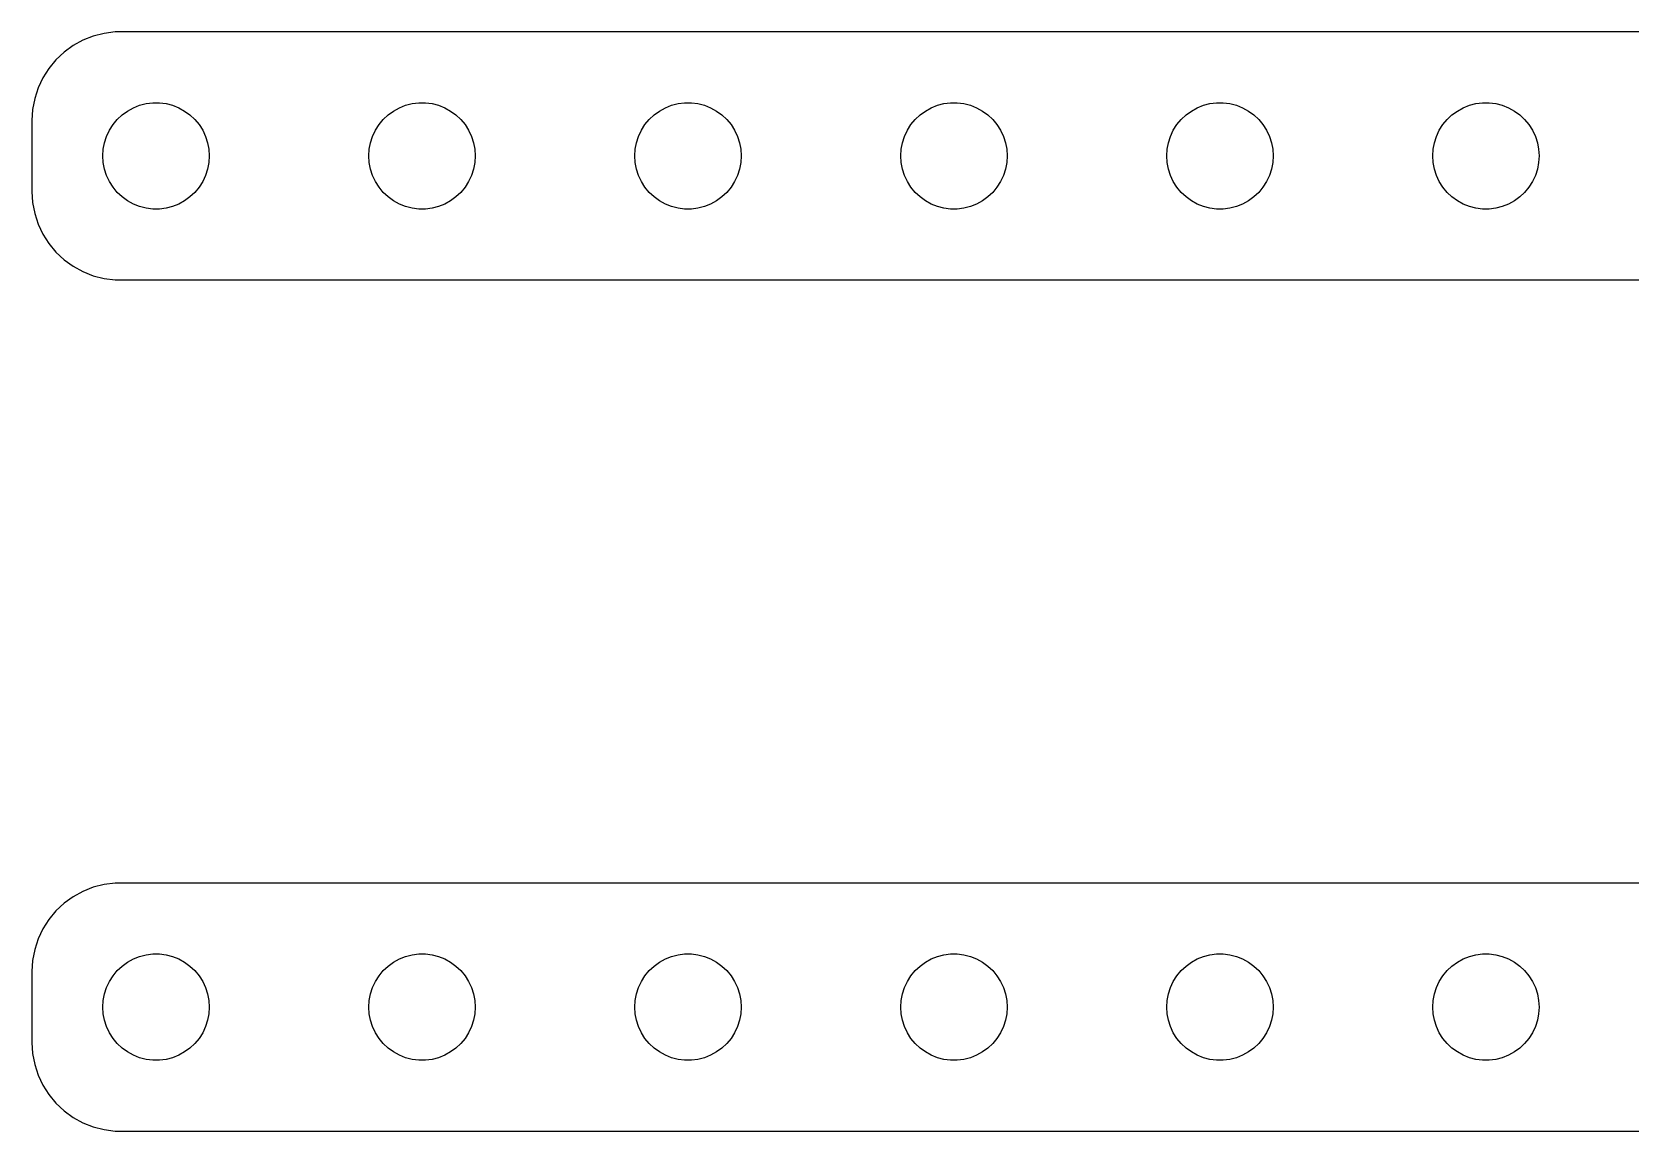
# Model space of a CAD drawing. Header units: metres. Extents: x -94 to 94, y 45 to 75.
# Drawn here: x -93.5 to -48.44, y 44.5 to 75.5 of the extents above; entities that cross this region are included whole.
import ezdxf

# ---------------------------------------------------------------- set-up
doc = ezdxf.new("R2010")
doc.units = ezdxf.units.M

msp = doc.modelspace()

# ---------------------------------------------------------------- linework, layer by layer
for p, q in [((-92.0644, 75.2621), (-92.3396, 75.1108)), ((-91.7725, 75.3776), (-92.0644, 75.2621)), ((-91.4684, 75.4557), (-91.7725, 75.3776)), ((-91.157, 75.4951), (-91.4684, 75.4557)), ((91.157, 75.4951), (-91.157, 75.4951)), ((-92.5936, 74.9263), (-92.8224, 74.7114)), ((-92.3396, 75.1108), (-92.5936, 74.9263)), ((-93.0225, 74.4695), (-93.1908, 74.2044)), ((-92.8224, 74.7114), (-93.0225, 74.4695)), ((-93.3244, 73.9203), (-93.4214, 73.6217)), ((-93.1908, 74.2044), (-93.3244, 73.9203)), ((-93.4214, 73.6217), (-93.4803, 73.3133)), ((-90.4635, 73.4266), (-90.2811, 73.4734)), ((-90.2811, 73.4734), (-90.0942, 73.497)), ((-90.0942, 73.497), (-89.9058, 73.497)), ((-89.9058, 73.497), (-89.7189, 73.4734)), ((-89.7189, 73.4734), (-89.5365, 73.4266)), ((-82.9635, 73.4266), (-82.7811, 73.4734)), ((-82.7811, 73.4734), (-82.5942, 73.497)), ((-82.5942, 73.497), (-82.4058, 73.497)), ((-82.4058, 73.497), (-82.2189, 73.4734)), ((-82.2189, 73.4734), (-82.0365, 73.4266)), ((-75.4635, 73.4266), (-75.2811, 73.4734)), ((-75.2811, 73.4734), (-75.0942, 73.497)), ((-75.0942, 73.497), (-74.9058, 73.497)), ((-74.9058, 73.497), (-74.7189, 73.4734)), ((-74.7189, 73.4734), (-74.5365, 73.4266)), ((-67.9635, 73.4266), (-67.7811, 73.4734)), ((-67.7811, 73.4734), (-67.5942, 73.497)), ((-67.5942, 73.497), (-67.4058, 73.497)), ((-67.4058, 73.497), (-67.2189, 73.4734)), ((-67.2189, 73.4734), (-67.0365, 73.4266)), ((-60.4635, 73.4266), (-60.2811, 73.4734)), ((-60.2811, 73.4734), (-60.0942, 73.497)), ((-60.0942, 73.497), (-59.9058, 73.497)), ((-59.9058, 73.497), (-59.7189, 73.4734)), ((-59.7189, 73.4734), (-59.5365, 73.4266)), ((-52.9635, 73.4266), (-52.7811, 73.4734)), ((-52.7811, 73.4734), (-52.5942, 73.497)), ((-52.5942, 73.497), (-52.4058, 73.497)), ((-52.4058, 73.497), (-52.2189, 73.4734)), ((-52.2189, 73.4734), (-52.0365, 73.4266)), ((-93.4803, 73.3133), (-93.5, 73)), ((-91.2135, 72.8817), (-91.0934, 73.0268)), ((-91.0934, 73.0268), (-90.9561, 73.1558)), ((-90.9561, 73.1558), (-90.8037, 73.2665)), ((-90.8037, 73.2665), (-90.6387, 73.3572)), ((-90.6387, 73.3572), (-90.4635, 73.4266)), ((-89.5365, 73.4266), (-89.3613, 73.3572)), ((-89.3613, 73.3572), (-89.1963, 73.2665)), ((-89.1963, 73.2665), (-89.0439, 73.1558)), ((-89.0439, 73.1558), (-88.9065, 73.0268)), ((-88.9065, 73.0268), (-88.7865, 72.8817)), ((-83.7135, 72.8817), (-83.5934, 73.0268)), ((-83.5934, 73.0268), (-83.4561, 73.1558)), ((-83.4561, 73.1558), (-83.3037, 73.2665)), ((-83.3037, 73.2665), (-83.1387, 73.3572)), ((-83.1387, 73.3572), (-82.9635, 73.4266)), ((-82.0365, 73.4266), (-81.8613, 73.3572)), ((-81.8613, 73.3572), (-81.6963, 73.2665)), ((-81.6963, 73.2665), (-81.5439, 73.1558)), ((-81.5439, 73.1558), (-81.4065, 73.0268)), ((-81.4065, 73.0268), (-81.2865, 72.8817)), ((-76.2135, 72.8817), (-76.0934, 73.0268)), ((-76.0934, 73.0268), (-75.9561, 73.1558)), ((-75.9561, 73.1558), (-75.8037, 73.2665)), ((-75.8037, 73.2665), (-75.6387, 73.3572)), ((-75.6387, 73.3572), (-75.4635, 73.4266)), ((-74.5365, 73.4266), (-74.3613, 73.3572)), ((-74.3613, 73.3572), (-74.1963, 73.2665)), ((-74.1963, 73.2665), (-74.0439, 73.1558)), ((-74.0439, 73.1558), (-73.9065, 73.0268)), ((-73.9065, 73.0268), (-73.7865, 72.8817)), ((-68.7135, 72.8817), (-68.5934, 73.0268)), ((-68.5934, 73.0268), (-68.4561, 73.1558)), ((-68.4561, 73.1558), (-68.3037, 73.2665)), ((-68.3037, 73.2665), (-68.1387, 73.3572)), ((-68.1387, 73.3572), (-67.9635, 73.4266)), ((-67.0365, 73.4266), (-66.8613, 73.3572)), ((-66.8613, 73.3572), (-66.6963, 73.2665)), ((-66.6963, 73.2665), (-66.5439, 73.1558)), ((-66.5439, 73.1558), (-66.4065, 73.0268)), ((-66.4065, 73.0268), (-66.2865, 72.8817)), ((-61.2135, 72.8817), (-61.0934, 73.0268)), ((-61.0934, 73.0268), (-60.9561, 73.1558)), ((-60.9561, 73.1558), (-60.8037, 73.2665)), ((-60.8037, 73.2665), (-60.6387, 73.3572)), ((-60.6387, 73.3572), (-60.4635, 73.4266)), ((-59.5365, 73.4266), (-59.3613, 73.3572)), ((-59.3613, 73.3572), (-59.1963, 73.2665)), ((-59.1963, 73.2665), (-59.0439, 73.1558)), ((-59.0439, 73.1558), (-58.9065, 73.0268)), ((-58.9065, 73.0268), (-58.7865, 72.8817)), ((-53.7135, 72.8817), (-53.5934, 73.0268)), ((-53.5934, 73.0268), (-53.4561, 73.1558)), ((-53.4561, 73.1558), (-53.3037, 73.2665)), ((-53.3037, 73.2665), (-53.1387, 73.3572)), ((-53.1387, 73.3572), (-52.9635, 73.4266)), ((-52.0365, 73.4266), (-51.8613, 73.3572)), ((-51.8613, 73.3572), (-51.6963, 73.2665)), ((-51.6963, 73.2665), (-51.5439, 73.1558)), ((-51.5439, 73.1558), (-51.4065, 73.0268)), ((-51.4065, 73.0268), (-51.2865, 72.8817)), ((-93.5, 73), (-93.5, 71)), ((-91.3947, 72.5522), (-91.3145, 72.7226)), ((-91.3145, 72.7226), (-91.2135, 72.8817)), ((-88.7865, 72.8817), (-88.6855, 72.7226)), ((-88.6855, 72.7226), (-88.6053, 72.5522)), ((-83.8947, 72.5522), (-83.8145, 72.7226)), ((-83.8145, 72.7226), (-83.7135, 72.8817)), ((-81.2865, 72.8817), (-81.1855, 72.7226)), ((-81.1855, 72.7226), (-81.1053, 72.5522)), ((-76.3947, 72.5522), (-76.3145, 72.7226)), ((-76.3145, 72.7226), (-76.2135, 72.8817)), ((-73.7865, 72.8817), (-73.6855, 72.7226)), ((-73.6855, 72.7226), (-73.6053, 72.5522)), ((-68.8947, 72.5522), (-68.8145, 72.7226)), ((-68.8145, 72.7226), (-68.7135, 72.8817)), ((-66.2865, 72.8817), (-66.1855, 72.7226)), ((-66.1855, 72.7226), (-66.1053, 72.5522)), ((-61.3947, 72.5522), (-61.3145, 72.7226)), ((-61.3145, 72.7226), (-61.2135, 72.8817)), ((-58.7865, 72.8817), (-58.6855, 72.7226)), ((-58.6855, 72.7226), (-58.6053, 72.5522)), ((-53.8947, 72.5522), (-53.8145, 72.7226)), ((-53.8145, 72.7226), (-53.7135, 72.8817)), ((-51.2865, 72.8817), (-51.1855, 72.7226)), ((-51.1855, 72.7226), (-51.1053, 72.5522)), ((-91.5, 72), (-91.4882, 72.188)), ((-91.4882, 72.188), (-91.4529, 72.373)), ((-91.4529, 72.373), (-91.3947, 72.5522)), ((-88.6053, 72.5522), (-88.5471, 72.373)), ((-88.5471, 72.373), (-88.5118, 72.188)), ((-88.5118, 72.188), (-88.5, 72)), ((-84, 72), (-83.9882, 72.188)), ((-83.9882, 72.188), (-83.9529, 72.373)), ((-83.9529, 72.373), (-83.8947, 72.5522)), ((-81.1053, 72.5522), (-81.0471, 72.373)), ((-81.0471, 72.373), (-81.0118, 72.188)), ((-81.0118, 72.188), (-81, 72)), ((-76.5, 72), (-76.4882, 72.188)), ((-76.4882, 72.188), (-76.4529, 72.373)), ((-76.4529, 72.373), (-76.3947, 72.5522)), ((-73.6053, 72.5522), (-73.5471, 72.373)), ((-73.5471, 72.373), (-73.5118, 72.188)), ((-73.5118, 72.188), (-73.5, 72)), ((-69, 72), (-68.9882, 72.188)), ((-68.9882, 72.188), (-68.9529, 72.373)), ((-68.9529, 72.373), (-68.8947, 72.5522)), ((-66.1053, 72.5522), (-66.0471, 72.373)), ((-66.0471, 72.373), (-66.0118, 72.188)), ((-66.0118, 72.188), (-66, 72)), ((-61.5, 72), (-61.4882, 72.188)), ((-61.4882, 72.188), (-61.4529, 72.373)), ((-61.4529, 72.373), (-61.3947, 72.5522)), ((-58.6053, 72.5522), (-58.5471, 72.373)), ((-58.5471, 72.373), (-58.5118, 72.188)), ((-58.5118, 72.188), (-58.5, 72)), ((-54, 72), (-53.9882, 72.188)), ((-53.9882, 72.188), (-53.9529, 72.373)), ((-53.9529, 72.373), (-53.8947, 72.5522)), ((-51.1053, 72.5522), (-51.0471, 72.373)), ((-51.0471, 72.373), (-51.0118, 72.188)), ((-51.0118, 72.188), (-51, 72)), ((-91.4882, 71.812), (-91.5, 72)), ((-91.4529, 71.627), (-91.4882, 71.812)), ((-88.5118, 71.812), (-88.5471, 71.627)), ((-88.5, 72), (-88.5118, 71.812)), ((-83.9882, 71.812), (-84, 72)), ((-83.9529, 71.627), (-83.9882, 71.812)), ((-81.0118, 71.812), (-81.0471, 71.627)), ((-81, 72), (-81.0118, 71.812)), ((-76.4882, 71.812), (-76.5, 72)), ((-76.4529, 71.627), (-76.4882, 71.812)), ((-73.5118, 71.812), (-73.5471, 71.627)), ((-73.5, 72), (-73.5118, 71.812)), ((-68.9882, 71.812), (-69, 72)), ((-68.9529, 71.627), (-68.9882, 71.812)), ((-66.0118, 71.812), (-66.0471, 71.627)), ((-66, 72), (-66.0118, 71.812)), ((-61.4882, 71.812), (-61.5, 72)), ((-61.4529, 71.627), (-61.4882, 71.812)), ((-58.5118, 71.812), (-58.5471, 71.627)), ((-58.5, 72), (-58.5118, 71.812)), ((-53.9882, 71.812), (-54, 72)), ((-53.9529, 71.627), (-53.9882, 71.812)), ((-51.0118, 71.812), (-51.0471, 71.627)), ((-51, 72), (-51.0118, 71.812)), ((-91.3947, 71.4478), (-91.4529, 71.627)), ((-91.3145, 71.2774), (-91.3947, 71.4478)), ((-91.2135, 71.1183), (-91.3145, 71.2774)), ((-88.6855, 71.2774), (-88.7865, 71.1183)), ((-88.6053, 71.4478), (-88.6855, 71.2774)), ((-88.5471, 71.627), (-88.6053, 71.4478)), ((-83.8947, 71.4478), (-83.9529, 71.627)), ((-83.8145, 71.2774), (-83.8947, 71.4478)), ((-83.7135, 71.1183), (-83.8145, 71.2774)), ((-81.1855, 71.2774), (-81.2865, 71.1183)), ((-81.1053, 71.4478), (-81.1855, 71.2774)), ((-81.0471, 71.627), (-81.1053, 71.4478)), ((-76.3947, 71.4478), (-76.4529, 71.627)), ((-76.3145, 71.2774), (-76.3947, 71.4478)), ((-76.2135, 71.1183), (-76.3145, 71.2774)), ((-73.6855, 71.2774), (-73.7865, 71.1183)), ((-73.6053, 71.4478), (-73.6855, 71.2774)), ((-73.5471, 71.627), (-73.6053, 71.4478)), ((-68.8947, 71.4478), (-68.9529, 71.627)), ((-68.8145, 71.2774), (-68.8947, 71.4478)), ((-68.7135, 71.1183), (-68.8145, 71.2774)), ((-66.1855, 71.2774), (-66.2865, 71.1183)), ((-66.1053, 71.4478), (-66.1855, 71.2774)), ((-66.0471, 71.627), (-66.1053, 71.4478)), ((-61.3947, 71.4478), (-61.4529, 71.627)), ((-61.3145, 71.2774), (-61.3947, 71.4478)), ((-61.2135, 71.1183), (-61.3145, 71.2774)), ((-58.6855, 71.2774), (-58.7865, 71.1183)), ((-58.6053, 71.4478), (-58.6855, 71.2774)), ((-58.5471, 71.627), (-58.6053, 71.4478)), ((-53.8947, 71.4478), (-53.9529, 71.627)), ((-53.8145, 71.2774), (-53.8947, 71.4478)), ((-53.7135, 71.1183), (-53.8145, 71.2774)), ((-51.1855, 71.2774), (-51.2865, 71.1183)), ((-51.1053, 71.4478), (-51.1855, 71.2774)), ((-51.0471, 71.627), (-51.1053, 71.4478)), ((-93.5, 71), (-93.4803, 70.6867)), ((-91.0934, 70.9732), (-91.2135, 71.1183)), ((-90.9561, 70.8442), (-91.0934, 70.9732)), ((-90.8037, 70.7335), (-90.9561, 70.8442)), ((-89.0439, 70.8442), (-89.1963, 70.7335)), ((-88.9065, 70.9732), (-89.0439, 70.8442)), ((-88.7865, 71.1183), (-88.9065, 70.9732)), ((-83.5934, 70.9732), (-83.7135, 71.1183)), ((-83.4561, 70.8442), (-83.5934, 70.9732)), ((-83.3037, 70.7335), (-83.4561, 70.8442)), ((-81.5439, 70.8442), (-81.6963, 70.7335)), ((-81.4065, 70.9732), (-81.5439, 70.8442)), ((-81.2865, 71.1183), (-81.4065, 70.9732)), ((-76.0934, 70.9732), (-76.2135, 71.1183)), ((-75.9561, 70.8442), (-76.0934, 70.9732)), ((-75.8037, 70.7335), (-75.9561, 70.8442)), ((-74.0439, 70.8442), (-74.1963, 70.7335)), ((-73.9065, 70.9732), (-74.0439, 70.8442)), ((-73.7865, 71.1183), (-73.9065, 70.9732)), ((-68.5934, 70.9732), (-68.7135, 71.1183)), ((-68.4561, 70.8442), (-68.5934, 70.9732)), ((-68.3037, 70.7335), (-68.4561, 70.8442)), ((-66.5439, 70.8442), (-66.6963, 70.7335)), ((-66.4065, 70.9732), (-66.5439, 70.8442)), ((-66.2865, 71.1183), (-66.4065, 70.9732)), ((-61.0934, 70.9732), (-61.2135, 71.1183)), ((-60.9561, 70.8442), (-61.0934, 70.9732)), ((-60.8037, 70.7335), (-60.9561, 70.8442)), ((-59.0439, 70.8442), (-59.1963, 70.7335)), ((-58.9065, 70.9732), (-59.0439, 70.8442)), ((-58.7865, 71.1183), (-58.9065, 70.9732)), ((-53.5934, 70.9732), (-53.7135, 71.1183)), ((-53.4561, 70.8442), (-53.5934, 70.9732)), ((-53.3037, 70.7335), (-53.4561, 70.8442)), ((-51.5439, 70.8442), (-51.6963, 70.7335)), ((-51.4065, 70.9732), (-51.5439, 70.8442)), ((-51.2865, 71.1183), (-51.4065, 70.9732)), ((-93.4803, 70.6867), (-93.4214, 70.3783)), ((-93.4214, 70.3783), (-93.3244, 70.0797)), ((-90.6387, 70.6428), (-90.8037, 70.7335)), ((-90.4635, 70.5734), (-90.6387, 70.6428)), ((-90.2811, 70.5266), (-90.4635, 70.5734)), ((-90.0942, 70.503), (-90.2811, 70.5266)), ((-89.9058, 70.503), (-90.0942, 70.503)), ((-89.7189, 70.5266), (-89.9058, 70.503)), ((-89.5365, 70.5734), (-89.7189, 70.5266)), ((-89.3613, 70.6428), (-89.5365, 70.5734)), ((-89.1963, 70.7335), (-89.3613, 70.6428)), ((-83.1387, 70.6428), (-83.3037, 70.7335)), ((-82.9635, 70.5734), (-83.1387, 70.6428)), ((-82.7811, 70.5266), (-82.9635, 70.5734)), ((-82.5942, 70.503), (-82.7811, 70.5266)), ((-82.4058, 70.503), (-82.5942, 70.503)), ((-82.2189, 70.5266), (-82.4058, 70.503)), ((-82.0365, 70.5734), (-82.2189, 70.5266)), ((-81.8613, 70.6428), (-82.0365, 70.5734)), ((-81.6963, 70.7335), (-81.8613, 70.6428)), ((-75.6387, 70.6428), (-75.8037, 70.7335)), ((-75.4635, 70.5734), (-75.6387, 70.6428)), ((-75.2811, 70.5266), (-75.4635, 70.5734)), ((-75.0942, 70.503), (-75.2811, 70.5266)), ((-74.9058, 70.503), (-75.0942, 70.503)), ((-74.7189, 70.5266), (-74.9058, 70.503)), ((-74.5365, 70.5734), (-74.7189, 70.5266)), ((-74.3613, 70.6428), (-74.5365, 70.5734)), ((-74.1963, 70.7335), (-74.3613, 70.6428)), ((-68.1387, 70.6428), (-68.3037, 70.7335)), ((-67.9635, 70.5734), (-68.1387, 70.6428)), ((-67.7811, 70.5266), (-67.9635, 70.5734)), ((-67.5942, 70.503), (-67.7811, 70.5266)), ((-67.4058, 70.503), (-67.5942, 70.503)), ((-67.2189, 70.5266), (-67.4058, 70.503)), ((-67.0365, 70.5734), (-67.2189, 70.5266)), ((-66.8613, 70.6428), (-67.0365, 70.5734)), ((-66.6963, 70.7335), (-66.8613, 70.6428)), ((-60.6387, 70.6428), (-60.8037, 70.7335)), ((-60.4635, 70.5734), (-60.6387, 70.6428)), ((-60.2811, 70.5266), (-60.4635, 70.5734)), ((-60.0942, 70.503), (-60.2811, 70.5266)), ((-59.9058, 70.503), (-60.0942, 70.503)), ((-59.7189, 70.5266), (-59.9058, 70.503)), ((-59.5365, 70.5734), (-59.7189, 70.5266)), ((-59.3613, 70.6428), (-59.5365, 70.5734)), ((-59.1963, 70.7335), (-59.3613, 70.6428)), ((-53.1387, 70.6428), (-53.3037, 70.7335)), ((-52.9635, 70.5734), (-53.1387, 70.6428)), ((-52.7811, 70.5266), (-52.9635, 70.5734)), ((-52.5942, 70.503), (-52.7811, 70.5266)), ((-52.4058, 70.503), (-52.5942, 70.503)), ((-52.2189, 70.5266), (-52.4058, 70.503)), ((-52.0365, 70.5734), (-52.2189, 70.5266)), ((-51.8613, 70.6428), (-52.0365, 70.5734)), ((-51.6963, 70.7335), (-51.8613, 70.6428)), ((-93.3244, 70.0797), (-93.1908, 69.7956)), ((-93.1908, 69.7956), (-93.0225, 69.5305)), ((-93.0225, 69.5305), (-92.8224, 69.2886)), ((-92.8224, 69.2886), (-92.5936, 69.0737)), ((-92.5936, 69.0737), (-92.3396, 68.8892)), ((-92.3396, 68.8892), (-92.0644, 68.7379)), ((-92.0644, 68.7379), (-91.7725, 68.6224)), ((-91.7725, 68.6224), (-91.4684, 68.5443)), ((-91.4684, 68.5443), (-91.157, 68.5049)), ((-91.157, 68.5049), (91.157, 68.5049)), ((-91.7725, 51.3776), (-92.0644, 51.2621)), ((-91.4684, 51.4557), (-91.7725, 51.3776)), ((-91.157, 51.4951), (-91.4684, 51.4557)), ((91.157, 51.4951), (-91.157, 51.4951)), ((-92.5936, 50.9263), (-92.8224, 50.7114)), ((-92.3396, 51.1108), (-92.5936, 50.9263)), ((-92.0644, 51.2621), (-92.3396, 51.1108)), ((-92.8224, 50.7114), (-93.0225, 50.4695)), ((-93.1908, 50.2044), (-93.3244, 49.9203)), ((-93.0225, 50.4695), (-93.1908, 50.2044)), ((-93.4214, 49.6217), (-93.4803, 49.3133)), ((-93.3244, 49.9203), (-93.4214, 49.6217)), ((-93.4803, 49.3133), (-93.5, 49)), ((-91.0934, 49.0268), (-90.9561, 49.1558)), ((-90.9561, 49.1558), (-90.8037, 49.2665)), ((-90.8037, 49.2665), (-90.6387, 49.3572)), ((-90.6387, 49.3572), (-90.4635, 49.4266)), ((-90.4635, 49.4266), (-90.2811, 49.4734)), ((-90.2811, 49.4734), (-90.0942, 49.497)), ((-90.0942, 49.497), (-89.9058, 49.497)), ((-89.9058, 49.497), (-89.7189, 49.4734)), ((-89.7189, 49.4734), (-89.5365, 49.4266)), ((-89.5365, 49.4266), (-89.3613, 49.3572)), ((-89.3613, 49.3572), (-89.1963, 49.2665)), ((-89.1963, 49.2665), (-89.0439, 49.1558)), ((-89.0439, 49.1558), (-88.9065, 49.0268)), ((-83.5934, 49.0268), (-83.4561, 49.1558)), ((-83.4561, 49.1558), (-83.3037, 49.2665)), ((-83.3037, 49.2665), (-83.1387, 49.3572)), ((-83.1387, 49.3572), (-82.9635, 49.4266)), ((-82.9635, 49.4266), (-82.7811, 49.4734)), ((-82.7811, 49.4734), (-82.5942, 49.497)), ((-82.5942, 49.497), (-82.4058, 49.497)), ((-82.4058, 49.497), (-82.2189, 49.4734)), ((-82.2189, 49.4734), (-82.0365, 49.4266)), ((-82.0365, 49.4266), (-81.8613, 49.3572)), ((-81.8613, 49.3572), (-81.6963, 49.2665)), ((-81.6963, 49.2665), (-81.5439, 49.1558)), ((-81.5439, 49.1558), (-81.4065, 49.0268)), ((-76.0934, 49.0268), (-75.9561, 49.1558)), ((-75.9561, 49.1558), (-75.8037, 49.2665)), ((-75.8037, 49.2665), (-75.6387, 49.3572)), ((-75.6387, 49.3572), (-75.4635, 49.4266)), ((-75.4635, 49.4266), (-75.2811, 49.4734)), ((-75.2811, 49.4734), (-75.0942, 49.497)), ((-75.0942, 49.497), (-74.9058, 49.497)), ((-74.9058, 49.497), (-74.7189, 49.4734)), ((-74.7189, 49.4734), (-74.5365, 49.4266)), ((-74.5365, 49.4266), (-74.3613, 49.3572)), ((-74.3613, 49.3572), (-74.1963, 49.2665)), ((-74.1963, 49.2665), (-74.0439, 49.1558)), ((-74.0439, 49.1558), (-73.9065, 49.0268)), ((-68.5934, 49.0268), (-68.4561, 49.1558)), ((-68.4561, 49.1558), (-68.3037, 49.2665)), ((-68.3037, 49.2665), (-68.1387, 49.3572)), ((-68.1387, 49.3572), (-67.9635, 49.4266)), ((-67.9635, 49.4266), (-67.7811, 49.4734)), ((-67.7811, 49.4734), (-67.5942, 49.497)), ((-67.5942, 49.497), (-67.4058, 49.497)), ((-67.4058, 49.497), (-67.2189, 49.4734)), ((-67.2189, 49.4734), (-67.0365, 49.4266)), ((-67.0365, 49.4266), (-66.8613, 49.3572)), ((-66.8613, 49.3572), (-66.6963, 49.2665)), ((-66.6963, 49.2665), (-66.5439, 49.1558)), ((-66.5439, 49.1558), (-66.4065, 49.0268)), ((-61.0934, 49.0268), (-60.9561, 49.1558)), ((-60.9561, 49.1558), (-60.8037, 49.2665)), ((-60.8037, 49.2665), (-60.6387, 49.3572)), ((-60.6387, 49.3572), (-60.4635, 49.4266)), ((-60.4635, 49.4266), (-60.2811, 49.4734)), ((-60.2811, 49.4734), (-60.0942, 49.497)), ((-60.0942, 49.497), (-59.9058, 49.497)), ((-59.9058, 49.497), (-59.7189, 49.4734)), ((-59.7189, 49.4734), (-59.5365, 49.4266)), ((-59.5365, 49.4266), (-59.3613, 49.3572)), ((-59.3613, 49.3572), (-59.1963, 49.2665)), ((-59.1963, 49.2665), (-59.0439, 49.1558)), ((-59.0439, 49.1558), (-58.9065, 49.0268)), ((-53.5934, 49.0268), (-53.4561, 49.1558)), ((-53.4561, 49.1558), (-53.3037, 49.2665)), ((-53.3037, 49.2665), (-53.1387, 49.3572)), ((-53.1387, 49.3572), (-52.9635, 49.4266)), ((-52.9635, 49.4266), (-52.7811, 49.4734)), ((-52.7811, 49.4734), (-52.5942, 49.497)), ((-52.5942, 49.497), (-52.4058, 49.497)), ((-52.4058, 49.497), (-52.2189, 49.4734)), ((-52.2189, 49.4734), (-52.0365, 49.4266)), ((-52.0365, 49.4266), (-51.8613, 49.3572)), ((-51.8613, 49.3572), (-51.6963, 49.2665)), ((-51.6963, 49.2665), (-51.5439, 49.1558)), ((-51.5439, 49.1558), (-51.4065, 49.0268)), ((-93.5, 49), (-93.5, 47)), ((-91.3947, 48.5522), (-91.3145, 48.7226)), ((-91.3145, 48.7226), (-91.2135, 48.8817)), ((-91.2135, 48.8817), (-91.0934, 49.0268)), ((-88.9065, 49.0268), (-88.7865, 48.8817)), ((-88.7865, 48.8817), (-88.6855, 48.7226)), ((-88.6855, 48.7226), (-88.6053, 48.5522)), ((-83.8947, 48.5522), (-83.8145, 48.7226)), ((-83.8145, 48.7226), (-83.7135, 48.8817)), ((-83.7135, 48.8817), (-83.5934, 49.0268)), ((-81.4065, 49.0268), (-81.2865, 48.8817)), ((-81.2865, 48.8817), (-81.1855, 48.7226)), ((-81.1855, 48.7226), (-81.1053, 48.5522)), ((-76.3947, 48.5522), (-76.3145, 48.7226)), ((-76.3145, 48.7226), (-76.2135, 48.8817)), ((-76.2135, 48.8817), (-76.0934, 49.0268)), ((-73.9065, 49.0268), (-73.7865, 48.8817)), ((-73.7865, 48.8817), (-73.6855, 48.7226)), ((-73.6855, 48.7226), (-73.6053, 48.5522)), ((-68.8947, 48.5522), (-68.8145, 48.7226)), ((-68.8145, 48.7226), (-68.7135, 48.8817)), ((-68.7135, 48.8817), (-68.5934, 49.0268)), ((-66.4065, 49.0268), (-66.2865, 48.8817)), ((-66.2865, 48.8817), (-66.1855, 48.7226)), ((-66.1855, 48.7226), (-66.1053, 48.5522)), ((-61.3947, 48.5522), (-61.3145, 48.7226)), ((-61.3145, 48.7226), (-61.2135, 48.8817)), ((-61.2135, 48.8817), (-61.0934, 49.0268)), ((-58.9065, 49.0268), (-58.7865, 48.8817)), ((-58.7865, 48.8817), (-58.6855, 48.7226)), ((-58.6855, 48.7226), (-58.6053, 48.5522)), ((-53.8947, 48.5522), (-53.8145, 48.7226)), ((-53.8145, 48.7226), (-53.7135, 48.8817)), ((-53.7135, 48.8817), (-53.5934, 49.0268)), ((-51.4065, 49.0268), (-51.2865, 48.8817)), ((-51.2865, 48.8817), (-51.1855, 48.7226)), ((-51.1855, 48.7226), (-51.1053, 48.5522)), ((-91.4882, 48.188), (-91.4529, 48.373)), ((-91.4529, 48.373), (-91.3947, 48.5522)), ((-88.6053, 48.5522), (-88.5471, 48.373)), ((-88.5471, 48.373), (-88.5118, 48.188)), ((-83.9882, 48.188), (-83.9529, 48.373)), ((-83.9529, 48.373), (-83.8947, 48.5522)), ((-81.1053, 48.5522), (-81.0471, 48.373)), ((-81.0471, 48.373), (-81.0118, 48.188)), ((-76.4882, 48.188), (-76.4529, 48.373)), ((-76.4529, 48.373), (-76.3947, 48.5522)), ((-73.6053, 48.5522), (-73.5471, 48.373)), ((-73.5471, 48.373), (-73.5118, 48.188)), ((-68.9882, 48.188), (-68.9529, 48.373)), ((-68.9529, 48.373), (-68.8947, 48.5522)), ((-66.1053, 48.5522), (-66.0471, 48.373)), ((-66.0471, 48.373), (-66.0118, 48.188)), ((-61.4882, 48.188), (-61.4529, 48.373)), ((-61.4529, 48.373), (-61.3947, 48.5522)), ((-58.6053, 48.5522), (-58.5471, 48.373)), ((-58.5471, 48.373), (-58.5118, 48.188)), ((-53.9882, 48.188), (-53.9529, 48.373)), ((-53.9529, 48.373), (-53.8947, 48.5522)), ((-51.1053, 48.5522), (-51.0471, 48.373)), ((-51.0471, 48.373), (-51.0118, 48.188)), ((-91.5, 48), (-91.4882, 48.188)), ((-91.4882, 47.812), (-91.5, 48)), ((-91.4529, 47.627), (-91.4882, 47.812)), ((-88.5118, 47.812), (-88.5471, 47.627)), ((-88.5118, 48.188), (-88.5, 48)), ((-88.5, 48), (-88.5118, 47.812)), ((-84, 48), (-83.9882, 48.188)), ((-83.9882, 47.812), (-84, 48)), ((-83.9529, 47.627), (-83.9882, 47.812)), ((-81.0118, 47.812), (-81.0471, 47.627)), ((-81.0118, 48.188), (-81, 48)), ((-81, 48), (-81.0118, 47.812)), ((-76.5, 48), (-76.4882, 48.188)), ((-76.4882, 47.812), (-76.5, 48)), ((-76.4529, 47.627), (-76.4882, 47.812)), ((-73.5118, 47.812), (-73.5471, 47.627)), ((-73.5118, 48.188), (-73.5, 48)), ((-73.5, 48), (-73.5118, 47.812)), ((-69, 48), (-68.9882, 48.188)), ((-68.9882, 47.812), (-69, 48)), ((-68.9529, 47.627), (-68.9882, 47.812)), ((-66.0118, 47.812), (-66.0471, 47.627)), ((-66.0118, 48.188), (-66, 48)), ((-66, 48), (-66.0118, 47.812)), ((-61.5, 48), (-61.4882, 48.188)), ((-61.4882, 47.812), (-61.5, 48)), ((-61.4529, 47.627), (-61.4882, 47.812)), ((-58.5118, 47.812), (-58.5471, 47.627)), ((-58.5118, 48.188), (-58.5, 48)), ((-58.5, 48), (-58.5118, 47.812)), ((-54, 48), (-53.9882, 48.188)), ((-53.9882, 47.812), (-54, 48)), ((-53.9529, 47.627), (-53.9882, 47.812)), ((-51.0118, 47.812), (-51.0471, 47.627)), ((-51.0118, 48.188), (-51, 48)), ((-51, 48), (-51.0118, 47.812)), ((-91.3947, 47.4478), (-91.4529, 47.627)), ((-91.3145, 47.2774), (-91.3947, 47.4478)), ((-88.6053, 47.4478), (-88.6855, 47.2774)), ((-88.5471, 47.627), (-88.6053, 47.4478)), ((-83.8947, 47.4478), (-83.9529, 47.627)), ((-83.8145, 47.2774), (-83.8947, 47.4478)), ((-81.1053, 47.4478), (-81.1855, 47.2774)), ((-81.0471, 47.627), (-81.1053, 47.4478)), ((-76.3947, 47.4478), (-76.4529, 47.627)), ((-76.3145, 47.2774), (-76.3947, 47.4478)), ((-73.6053, 47.4478), (-73.6855, 47.2774)), ((-73.5471, 47.627), (-73.6053, 47.4478)), ((-68.8947, 47.4478), (-68.9529, 47.627)), ((-68.8145, 47.2774), (-68.8947, 47.4478)), ((-66.1053, 47.4478), (-66.1855, 47.2774)), ((-66.0471, 47.627), (-66.1053, 47.4478)), ((-61.3947, 47.4478), (-61.4529, 47.627)), ((-61.3145, 47.2774), (-61.3947, 47.4478)), ((-58.6053, 47.4478), (-58.6855, 47.2774)), ((-58.5471, 47.627), (-58.6053, 47.4478)), ((-53.8947, 47.4478), (-53.9529, 47.627)), ((-53.8145, 47.2774), (-53.8947, 47.4478)), ((-51.1053, 47.4478), (-51.1855, 47.2774)), ((-51.0471, 47.627), (-51.1053, 47.4478)), ((-93.5, 47), (-93.4803, 46.6867)), ((-91.2135, 47.1183), (-91.3145, 47.2774)), ((-91.0934, 46.9732), (-91.2135, 47.1183)), ((-90.9561, 46.8442), (-91.0934, 46.9732)), ((-88.9065, 46.9732), (-89.0439, 46.8442)), ((-88.7865, 47.1183), (-88.9065, 46.9732)), ((-88.6855, 47.2774), (-88.7865, 47.1183)), ((-83.7135, 47.1183), (-83.8145, 47.2774)), ((-83.5934, 46.9732), (-83.7135, 47.1183)), ((-83.4561, 46.8442), (-83.5934, 46.9732)), ((-81.4065, 46.9732), (-81.5439, 46.8442)), ((-81.2865, 47.1183), (-81.4065, 46.9732)), ((-81.1855, 47.2774), (-81.2865, 47.1183)), ((-76.2135, 47.1183), (-76.3145, 47.2774)), ((-76.0934, 46.9732), (-76.2135, 47.1183)), ((-75.9561, 46.8442), (-76.0934, 46.9732)), ((-73.9065, 46.9732), (-74.0439, 46.8442)), ((-73.7865, 47.1183), (-73.9065, 46.9732)), ((-73.6855, 47.2774), (-73.7865, 47.1183)), ((-68.7135, 47.1183), (-68.8145, 47.2774)), ((-68.5934, 46.9732), (-68.7135, 47.1183)), ((-68.4561, 46.8442), (-68.5934, 46.9732)), ((-66.4065, 46.9732), (-66.5439, 46.8442)), ((-66.2865, 47.1183), (-66.4065, 46.9732)), ((-66.1855, 47.2774), (-66.2865, 47.1183)), ((-61.2135, 47.1183), (-61.3145, 47.2774)), ((-61.0934, 46.9732), (-61.2135, 47.1183)), ((-60.9561, 46.8442), (-61.0934, 46.9732)), ((-58.9065, 46.9732), (-59.0439, 46.8442)), ((-58.7865, 47.1183), (-58.9065, 46.9732)), ((-58.6855, 47.2774), (-58.7865, 47.1183)), ((-53.7135, 47.1183), (-53.8145, 47.2774)), ((-53.5934, 46.9732), (-53.7135, 47.1183)), ((-53.4561, 46.8442), (-53.5934, 46.9732)), ((-51.4065, 46.9732), (-51.5439, 46.8442)), ((-51.2865, 47.1183), (-51.4065, 46.9732)), ((-51.1855, 47.2774), (-51.2865, 47.1183)), ((-93.4803, 46.6867), (-93.4214, 46.3783)), ((-90.8037, 46.7335), (-90.9561, 46.8442)), ((-90.6387, 46.6428), (-90.8037, 46.7335)), ((-90.4635, 46.5734), (-90.6387, 46.6428)), ((-90.2811, 46.5266), (-90.4635, 46.5734)), ((-90.0942, 46.503), (-90.2811, 46.5266)), ((-89.9058, 46.503), (-90.0942, 46.503)), ((-89.7189, 46.5266), (-89.9058, 46.503)), ((-89.5365, 46.5734), (-89.7189, 46.5266)), ((-89.3613, 46.6428), (-89.5365, 46.5734)), ((-89.1963, 46.7335), (-89.3613, 46.6428)), ((-89.0439, 46.8442), (-89.1963, 46.7335)), ((-83.3037, 46.7335), (-83.4561, 46.8442)), ((-83.1387, 46.6428), (-83.3037, 46.7335)), ((-82.9635, 46.5734), (-83.1387, 46.6428)), ((-82.7811, 46.5266), (-82.9635, 46.5734)), ((-82.5942, 46.503), (-82.7811, 46.5266)), ((-82.4058, 46.503), (-82.5942, 46.503)), ((-82.2189, 46.5266), (-82.4058, 46.503)), ((-82.0365, 46.5734), (-82.2189, 46.5266)), ((-81.8613, 46.6428), (-82.0365, 46.5734)), ((-81.6963, 46.7335), (-81.8613, 46.6428)), ((-81.5439, 46.8442), (-81.6963, 46.7335)), ((-75.8037, 46.7335), (-75.9561, 46.8442)), ((-75.6387, 46.6428), (-75.8037, 46.7335)), ((-75.4635, 46.5734), (-75.6387, 46.6428)), ((-75.2811, 46.5266), (-75.4635, 46.5734)), ((-75.0942, 46.503), (-75.2811, 46.5266)), ((-74.9058, 46.503), (-75.0942, 46.503)), ((-74.7189, 46.5266), (-74.9058, 46.503)), ((-74.5365, 46.5734), (-74.7189, 46.5266)), ((-74.3613, 46.6428), (-74.5365, 46.5734)), ((-74.1963, 46.7335), (-74.3613, 46.6428)), ((-74.0439, 46.8442), (-74.1963, 46.7335)), ((-68.3037, 46.7335), (-68.4561, 46.8442)), ((-68.1387, 46.6428), (-68.3037, 46.7335)), ((-67.9635, 46.5734), (-68.1387, 46.6428)), ((-67.7811, 46.5266), (-67.9635, 46.5734)), ((-67.5942, 46.503), (-67.7811, 46.5266)), ((-67.4058, 46.503), (-67.5942, 46.503)), ((-67.2189, 46.5266), (-67.4058, 46.503)), ((-67.0365, 46.5734), (-67.2189, 46.5266)), ((-66.8613, 46.6428), (-67.0365, 46.5734)), ((-66.6963, 46.7335), (-66.8613, 46.6428)), ((-66.5439, 46.8442), (-66.6963, 46.7335)), ((-60.8037, 46.7335), (-60.9561, 46.8442)), ((-60.6387, 46.6428), (-60.8037, 46.7335)), ((-60.4635, 46.5734), (-60.6387, 46.6428)), ((-60.2811, 46.5266), (-60.4635, 46.5734)), ((-60.0942, 46.503), (-60.2811, 46.5266)), ((-59.9058, 46.503), (-60.0942, 46.503)), ((-59.7189, 46.5266), (-59.9058, 46.503)), ((-59.5365, 46.5734), (-59.7189, 46.5266)), ((-59.3613, 46.6428), (-59.5365, 46.5734)), ((-59.1963, 46.7335), (-59.3613, 46.6428)), ((-59.0439, 46.8442), (-59.1963, 46.7335)), ((-53.3037, 46.7335), (-53.4561, 46.8442)), ((-53.1387, 46.6428), (-53.3037, 46.7335)), ((-52.9635, 46.5734), (-53.1387, 46.6428)), ((-52.7811, 46.5266), (-52.9635, 46.5734)), ((-52.5942, 46.503), (-52.7811, 46.5266)), ((-52.4058, 46.503), (-52.5942, 46.503)), ((-52.2189, 46.5266), (-52.4058, 46.503)), ((-52.0365, 46.5734), (-52.2189, 46.5266)), ((-51.8613, 46.6428), (-52.0365, 46.5734)), ((-51.6963, 46.7335), (-51.8613, 46.6428)), ((-51.5439, 46.8442), (-51.6963, 46.7335)), ((-93.4214, 46.3783), (-93.3244, 46.0797)), ((-93.3244, 46.0797), (-93.1908, 45.7956)), ((-93.1908, 45.7956), (-93.0225, 45.5305)), ((-93.0225, 45.5305), (-92.8224, 45.2886)), ((-92.8224, 45.2886), (-92.5936, 45.0737)), ((-92.5936, 45.0737), (-92.3396, 44.8892)), ((-92.3396, 44.8892), (-92.0644, 44.7379)), ((-92.0644, 44.7379), (-91.7725, 44.6224)), ((-91.7725, 44.6224), (-91.4684, 44.5443)), ((-91.4684, 44.5443), (-91.157, 44.5049)), ((-91.157, 44.5049), (91.157, 44.5049))]:
    msp.add_line(p, q)

doc.saveas('drawing.dxf')
